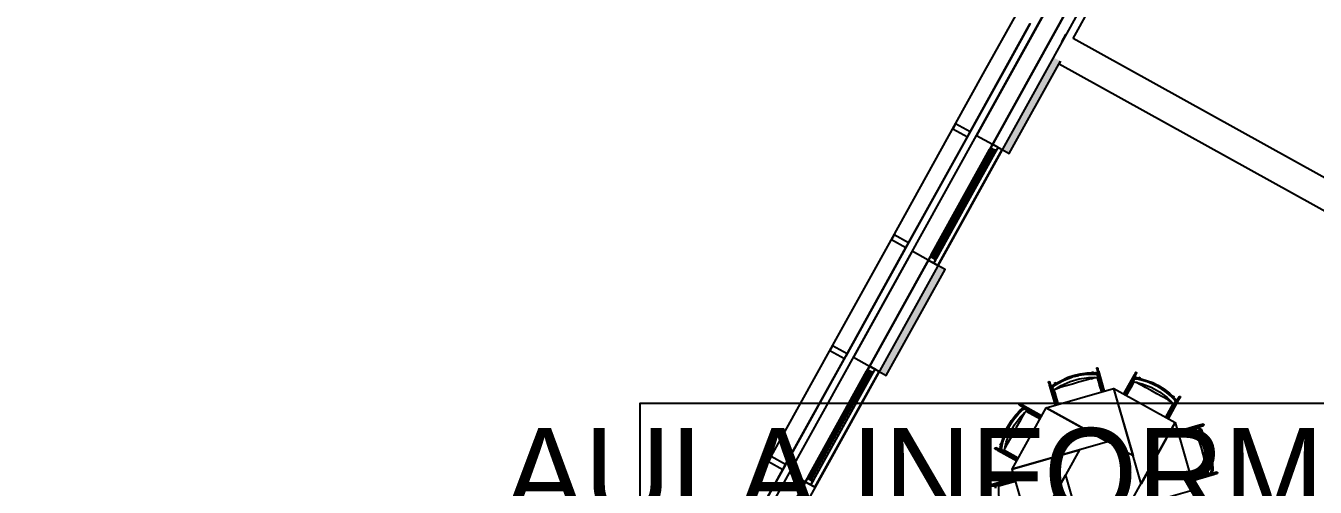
# Model space of a CAD drawing. Header units: metres. Extents: x 2.5 to 42.6, y 0.9 to 31.9.
# Drawn here: x 22.009 to 26.611, y 25.251 to 26.899 of the extents above; entities that cross this region are included whole.
import ezdxf

# ---------------------------------------------------------------- set-up
doc = ezdxf.new("R2010")
doc.units = ezdxf.units.M
for name, color, linetype in [('ARREDI', 9, 'Continuous'), ('INFISSI_VETRATE', 4, 'Continuous'), ('PARETI_STRUTTURE', 7, 'Continuous'), ('PILASTRI_SETTI', 8, 'Continuous'), ('PORTE_SCALE', 2, 'Continuous'), ('WAYFINDING_RIQUADRI', 7, 'Continuous'), ('WAYFINDING_TESTI', 7, 'Continuous')]:
    doc.layers.add(name, color=color, linetype=linetype)

msp = doc.modelspace()

# ---------------------------------------------------------------- linework, layer by layer
at = {"layer": 'ARREDI'}
for points in [[(25.5941, 26.9069), (25.5178, 26.7692), (25.1551, 26.1149)], [(25.1595, 26.1237), (25.3695, 26.5025)], [(25.1551, 26.1149), (24.7161, 25.3228)], [(24.7205, 25.3316), (24.9305, 25.7104)], [(25.6785, 25.6127), (25.6765, 25.6113), (25.6748, 25.6097), (25.6737, 25.6084), (25.6734, 25.6076), (25.6745, 25.6018), (25.6757, 25.596), (25.7046, 25.6143), (25.7359, 25.6283), (25.7689, 25.6378), (25.8028, 25.6424), (25.837, 25.6423), (25.8349, 25.6478), (25.8328, 25.6533)], [(25.6785, 25.6127), (25.695, 25.6231), (25.7122, 25.6321), (25.7302, 25.6397), (25.746, 25.645)], [(25.746, 25.645), (25.7302, 25.6398), (25.7123, 25.6322), (25.695, 25.6232), (25.6786, 25.6128)], [(25.8246, 25.6423), (25.8108, 25.6384), (25.7887, 25.632), (25.7665, 25.6257), (25.7443, 25.6193), (25.7221, 25.6129), (25.7, 25.6066), (25.6862, 25.6026)], [(25.7673, 25.6504), (25.7514, 25.6465)], [(25.7514, 25.6465), (25.7673, 25.6504)], [(25.8256, 25.655), (25.8062, 25.6551), (25.7868, 25.6536), (25.7679, 25.6505)], [(25.7679, 25.6505), (25.7869, 25.6536), (25.8063, 25.6551), (25.8258, 25.655)], [(25.8112, 25.6385), (25.8246, 25.6423)], [(25.8199, 25.6617), (25.8199, 25.6617)], [(25.8205, 25.6596), (25.8203, 25.6603), (25.8201, 25.6609), (25.82, 25.6614), (25.8199, 25.6616)], [(25.8328, 25.6533), (25.8321, 25.6539), (25.8305, 25.6544), (25.8282, 25.6548), (25.8258, 25.655)], [(25.8258, 25.655), (25.8284, 25.6548), (25.8306, 25.6544), (25.8321, 25.6538), (25.8328, 25.6533)], [(25.8261, 25.6567), (25.826, 25.656), (25.826, 25.6556), (25.826, 25.6553)], [(25.8262, 25.6594), (25.8263, 25.6596), (25.8263, 25.6596), (25.8263, 25.6596), (25.8262, 25.6593), (25.8262, 25.6588), (25.8262, 25.6582), (25.8261, 25.6574), (25.8261, 25.6567)], [(25.8296, 25.6584), (25.8308, 25.6582)], [(25.8309, 25.6582), (25.8296, 25.6584)], [(25.8323, 25.673), (25.8317, 25.6735), (25.8313, 25.6741), (25.8311, 25.6746), (25.8311, 25.6746), (25.8311, 25.6748), (25.8312, 25.6756), (25.8315, 25.6762)], [(25.8315, 25.6762), (25.832, 25.6767), (25.8327, 25.677), (25.8335, 25.6771), (25.8342, 25.6769), (25.8348, 25.6765), (25.8352, 25.6758), (25.8354, 25.6754), (25.8354, 25.6754), (25.8354, 25.6751), (25.8353, 25.6744), (25.835, 25.6737)], [(25.8365, 25.6542), (25.8359, 25.6537), (25.8352, 25.6534), (25.8345, 25.6533), (25.8338, 25.6535), (25.8332, 25.654), (25.8332, 25.654), (25.8328, 25.6546), (25.8327, 25.6547), (25.8326, 25.6553), (25.8327, 25.656)], [(25.8331, 25.6572), (25.8353, 25.6516), (25.8358, 25.6503)], [(25.8481, 25.5915), (25.8454, 25.6006), (25.8412, 25.6153), (25.837, 25.63), (25.8335, 25.6423)], [(25.8336, 25.6572), (25.8343, 25.6575), (25.835, 25.6576), (25.8357, 25.6574), (25.8363, 25.657), (25.8364, 25.6569), (25.8367, 25.6564), (25.8368, 25.6562), (25.8369, 25.6556), (25.8368, 25.6549), (25.8365, 25.6542)], [(25.8373, 25.666), (25.8367, 25.6658)], [(25.8373, 25.6453), (25.837, 25.6423)], [(25.837, 25.6423), (25.8373, 25.6453)], [(25.8381, 25.6662), (25.8378, 25.6661), (25.8373, 25.666)], [(25.8408, 25.6428), (25.8402, 25.6422), (25.8395, 25.6419), (25.8388, 25.6419), (25.8381, 25.6421), (25.8375, 25.6425)], [(25.8381, 25.6662), (25.8382, 25.6662)], [(25.8385, 25.6461), (25.8393, 25.6462), (25.84, 25.6459), (25.8406, 25.6455), (25.841, 25.6449), (25.8411, 25.6444), (25.8411, 25.6444), (25.8412, 25.6442), (25.8411, 25.6434), (25.8408, 25.6427)], [(25.9742, 25.6381), (25.9717, 25.6384), (25.9694, 25.6385), (25.9678, 25.6384), (25.9669, 25.638), (25.9636, 25.6331), (25.9604, 25.6282), (25.9938, 25.6207), (26.0258, 25.6085), (26.0558, 25.5919), (26.0831, 25.5712), (26.1071, 25.5469)], [(25.9633, 25.6356), (25.9642, 25.637), (25.9666, 25.6405)], [(25.9636, 25.6398), (25.9634, 25.6405), (25.9635, 25.6412), (25.9637, 25.6417), (25.9638, 25.6419), (25.9643, 25.6423), (25.9643, 25.6424), (25.965, 25.6426), (25.9658, 25.6427), (25.9665, 25.6425), (25.9671, 25.642)], [(25.9675, 25.6414), (25.9677, 25.6406), (25.9676, 25.6399), (25.9673, 25.6394), (25.9672, 25.6392), (25.9667, 25.6388), (25.966, 25.6385), (25.9653, 25.6385), (25.9646, 25.6387), (25.964, 25.6391), (25.9636, 25.6398)], [(25.9646, 25.6518), (25.9646, 25.6518)], [(25.9654, 25.6514), (25.9649, 25.6517), (25.9647, 25.6518)], [(25.966, 25.6511), (25.9654, 25.6514)], [(25.9669, 25.638), (25.9677, 25.6384), (25.9694, 25.6385), (25.9716, 25.6384), (25.9741, 25.6381)], [(25.9699, 25.6424), (25.9682, 25.6422)], [(25.9683, 25.6422), (25.97, 25.6424)], [(25.9694, 25.6584), (25.9692, 25.6591), (25.9693, 25.6599), (25.9694, 25.6601), (25.9694, 25.6601), (25.9697, 25.6605), (25.9702, 25.661), (25.9709, 25.6613), (25.9716, 25.6614), (25.9724, 25.6611), (25.973, 25.6607), (25.9734, 25.6601)], [(25.9722, 25.6423), (25.9709, 25.6423)], [(25.9711, 25.6423), (25.9723, 25.6422)], [(25.9734, 25.6601), (25.9735, 25.6593), (25.9735, 25.6586), (25.9734, 25.6584), (25.9734, 25.6584), (25.9731, 25.6579), (25.9726, 25.6574)], [(25.9735, 25.6421), (25.9746, 25.6419)], [(25.9746, 25.6419), (25.9735, 25.6421)], [(25.974, 25.6385), (25.9741, 25.6387), (25.9741, 25.6392), (25.9743, 25.6398)], [(25.9742, 25.6381), (25.9931, 25.6338), (26.0117, 25.628), (26.0298, 25.6206), (26.0447, 25.6131)], [(26.0447, 25.6131), (26.0298, 25.6206), (26.0118, 25.6279), (25.9933, 25.6337), (25.9743, 25.638)], [(25.9744, 25.6405), (25.9745, 25.6413), (25.9746, 25.6419)], [(25.9747, 25.6424), (25.9747, 25.6427), (25.9748, 25.6427), (25.9748, 25.6427)], [(25.9814, 25.6433), (25.9813, 25.643), (25.981, 25.6426), (25.9807, 25.642), (25.9803, 25.6414)], [(25.6607, 25.6237), (25.6601, 25.6241), (25.6596, 25.6247), (25.6595, 25.6249), (25.6595, 25.6249), (25.6594, 25.6254), (25.6594, 25.6262), (25.6597, 25.6269), (25.6602, 25.6274), (25.6609, 25.6278), (25.6616, 25.6279), (25.6624, 25.6277)], [(25.6628, 25.616), (25.6623, 25.6158), (25.6621, 25.6157), (25.662, 25.6157), (25.662, 25.6157)], [(25.6624, 25.6277), (25.663, 25.6273), (25.6635, 25.6268), (25.6636, 25.6265), (25.6636, 25.6265), (25.6637, 25.626), (25.6637, 25.6253), (25.6634, 25.6246)], [(25.6635, 25.6161), (25.6628, 25.616)], [(25.6698, 25.6064), (25.6692, 25.6068), (25.6687, 25.6074), (25.6685, 25.608), (25.6685, 25.6081), (25.6685, 25.6088), (25.6685, 25.6088), (25.6688, 25.6095), (25.6693, 25.61), (25.6699, 25.6104), (25.6707, 25.6105)], [(25.6714, 25.6103), (25.6721, 25.61), (25.6725, 25.6094), (25.6727, 25.6088), (25.6728, 25.6087), (25.6727, 25.608), (25.6727, 25.608), (25.6725, 25.6073), (25.6719, 25.6067), (25.6713, 25.6064), (25.6705, 25.6063), (25.6698, 25.6064)], [(25.6723, 25.5944), (25.6716, 25.5948), (25.6712, 25.5954), (25.671, 25.5956), (25.671, 25.5956), (25.6709, 25.5961), (25.6709, 25.5969), (25.6712, 25.5976), (25.6717, 25.5981)], [(25.6714, 25.6115), (25.6725, 25.6128)], [(25.6724, 25.6128), (25.6714, 25.6115)], [(25.6725, 25.6033), (25.6722, 25.6049), (25.6714, 25.6091)], [(25.6752, 25.5967), (25.6752, 25.596), (25.6749, 25.5953), (25.6744, 25.5947), (25.6737, 25.5944), (25.673, 25.5943), (25.6722, 25.5944)], [(25.673, 25.6008), (25.6728, 25.6017)], [(25.6732, 25.6134), (25.6742, 25.6143)], [(25.6741, 25.6143), (25.6732, 25.6134)], [(25.6734, 25.6076), (25.6737, 25.6084), (25.6748, 25.6097), (25.6764, 25.6112), (25.6785, 25.6127)], [(25.6757, 25.596), (25.6744, 25.5977)], [(25.6752, 25.6151), (25.6761, 25.6158)], [(25.6761, 25.6158), (25.6752, 25.6151)], [(25.6773, 25.614), (25.6769, 25.6146), (25.6765, 25.6152), (25.6761, 25.6158), (25.6758, 25.6162), (25.6756, 25.6164)], [(25.6756, 25.6164), (25.6756, 25.6164)], [(25.6781, 25.6129), (25.678, 25.6131), (25.6777, 25.6135), (25.6773, 25.614)], [(25.6787, 25.5979), (25.6816, 25.5879), (25.6851, 25.5754), (25.6887, 25.563), (25.6923, 25.5506), (25.6933, 25.5471)], [(25.6799, 25.6215), (25.68, 25.6213), (25.6801, 25.6208), (25.6803, 25.6202), (25.6805, 25.6194)], [(25.6862, 25.6026), (25.6996, 25.6065)], [(25.9638, 25.6274), (25.9587, 25.6183), (25.9525, 25.607), (25.9462, 25.5957), (25.9399, 25.5844), (25.9369, 25.5789)], [(25.9568, 25.6295), (25.9566, 25.6303), (25.9567, 25.631), (25.9568, 25.6312), (25.9568, 25.6312), (25.9571, 25.6317), (25.9576, 25.6322), (25.9583, 25.6325), (25.959, 25.6325)], [(25.9605, 25.6291), (25.96, 25.6286), (25.9593, 25.6283), (25.9585, 25.6282), (25.9578, 25.6285), (25.9572, 25.6289), (25.9568, 25.6295)], [(25.9604, 25.6282), (25.9607, 25.6305)], [(25.9725, 25.6255), (25.9847, 25.6187)], [(26.0984, 25.5557), (26.0859, 25.5626), (26.0657, 25.5738), (26.0456, 25.585), (26.0253, 25.5962), (26.0051, 25.6074), (25.985, 25.6185), (25.9725, 25.6255)], [(26.0496, 25.6104), (26.0636, 25.6019)], [(26.0636, 25.6019), (26.0497, 25.6104)], [(26.1081, 25.5639), (26.0944, 25.5777), (26.0796, 25.5903), (26.0641, 25.6016)], [(26.0641, 25.6016), (26.0797, 25.5903), (26.0945, 25.5776), (26.1082, 25.5638)], [(25.5544, 25.5457), (25.5545, 25.5465), (25.5547, 25.5472), (25.5552, 25.5477), (25.5559, 25.5481), (25.5566, 25.5482), (25.5574, 25.5481), (25.5578, 25.5478), (25.5578, 25.5478), (25.558, 25.5477), (25.5585, 25.5471), (25.5587, 25.5464)], [(25.5565, 25.5439), (25.5558, 25.544), (25.5553, 25.5443), (25.5553, 25.5443), (25.5551, 25.5444), (25.5547, 25.545), (25.5544, 25.5457)], [(26.0778, 25.5009), (26.0836, 25.5114), (26.0911, 25.5248), (26.0985, 25.5382), (26.1047, 25.5494)], [(26.0862, 25.5624), (26.0984, 25.5557)], [(26.1095, 25.5488), (26.1071, 25.5468), (26.1096, 25.5522), (26.112, 25.5576)], [(26.1095, 25.5488), (26.1071, 25.5469)], [(26.1101, 25.5446), (26.1094, 25.5446), (26.1087, 25.5448), (26.1081, 25.5453), (26.1078, 25.546), (26.1076, 25.5467)], [(26.1077, 25.5708), (26.1081, 25.5714), (26.1084, 25.572), (26.1086, 25.5724), (26.1088, 25.5727)], [(26.112, 25.5576), (26.1119, 25.5585), (26.1111, 25.56), (26.1098, 25.5619), (26.1082, 25.5638)], [(26.1082, 25.5638), (26.1099, 25.5618), (26.1111, 25.56), (26.1119, 25.5585), (26.112, 25.5576)], [(26.1096, 25.5648), (26.1091, 25.5643), (26.1088, 25.564), (26.1086, 25.5639)], [(26.1116, 25.5666), (26.1118, 25.5667), (26.1118, 25.5668), (26.1118, 25.5667), (26.1116, 25.5665), (26.1112, 25.5662), (26.1107, 25.5658), (26.1101, 25.5653), (26.1096, 25.5648)], [(26.1109, 25.5485), (26.1115, 25.548), (26.1118, 25.5474), (26.112, 25.5466), (26.1118, 25.5459), (26.1116, 25.5455), (26.1116, 25.5454), (26.1114, 25.5452), (26.1109, 25.5448), (26.1101, 25.5446)], [(26.1149, 25.5601), (26.1125, 25.5547), (26.1119, 25.5534)], [(26.1152, 25.5557), (26.1145, 25.5557), (26.1138, 25.556), (26.1132, 25.5565), (26.1128, 25.5571), (26.1127, 25.5578), (26.1127, 25.5578), (26.1129, 25.5586), (26.1129, 25.5587), (26.1132, 25.5592), (26.1138, 25.5596), (26.1145, 25.5599)], [(26.1133, 25.5635), (26.114, 25.5625)], [(26.1141, 25.5624), (26.1133, 25.5635)], [(26.116, 25.5596), (26.1165, 25.5591), (26.1169, 25.5585), (26.117, 25.5577), (26.117, 25.5577), (26.1169, 25.557), (26.1168, 25.5569), (26.1165, 25.5564), (26.1159, 25.5559), (26.1152, 25.5557)], [(26.1242, 25.5634), (26.1236, 25.5637)], [(26.1249, 25.563), (26.1249, 25.563), (26.1249, 25.563), (26.1246, 25.5632), (26.1242, 25.5634)], [(26.1254, 25.5727), (26.1256, 25.5734), (26.1258, 25.5739), (26.1258, 25.5739), (26.126, 25.5741), (26.1266, 25.5745), (26.1273, 25.5748)], [(26.1273, 25.5748), (26.128, 25.5748), (26.1287, 25.5745), (26.1293, 25.574), (26.1297, 25.5733), (26.1298, 25.5726), (26.1296, 25.5719), (26.1294, 25.5714), (26.1294, 25.5714), (26.1292, 25.5712), (26.1287, 25.5708), (26.1279, 25.5705)], [(25.4911, 25.3926), (25.4908, 25.3902), (25.4907, 25.3879), (25.4908, 25.3862), (25.4912, 25.3854), (25.4961, 25.3821), (25.501, 25.3788), (25.5085, 25.4122), (25.5207, 25.4442), (25.5373, 25.4742), (25.558, 25.5015), (25.5824, 25.5256), (25.577, 25.528), (25.5716, 25.5304)], [(25.5735, 25.5169), (25.5666, 25.5043), (25.5554, 25.4842), (25.5442, 25.464), (25.533, 25.4438), (25.5218, 25.4236), (25.5107, 25.4035), (25.5037, 25.3909)], [(25.5276, 25.4826), (25.5389, 25.4981), (25.5516, 25.5129), (25.5654, 25.5266)], [(25.5653, 25.5265), (25.5515, 25.5129), (25.5389, 25.4981), (25.5276, 25.4825)], [(25.5584, 25.5262), (25.5578, 25.5265), (25.5572, 25.5268), (25.5568, 25.5271), (25.5566, 25.5272)], [(25.5626, 25.5301), (25.5625, 25.5302), (25.5625, 25.5303), (25.5625, 25.5302), (25.5627, 25.53), (25.563, 25.5297), (25.5634, 25.5292), (25.5639, 25.5286), (25.5644, 25.5281)], [(25.5644, 25.5281), (25.5649, 25.5276), (25.5652, 25.5272), (25.5653, 25.5271)], [(25.5716, 25.5304), (25.5707, 25.5303), (25.5692, 25.5295), (25.5673, 25.5282), (25.5654, 25.5266)], [(25.5654, 25.5267), (25.5674, 25.5283), (25.5693, 25.5296), (25.5707, 25.5303), (25.5716, 25.5304)], [(25.5658, 25.5426), (25.5655, 25.542)], [(25.5657, 25.5318), (25.5667, 25.5325)], [(25.5668, 25.5325), (25.5657, 25.5318)], [(25.5662, 25.5433), (25.5662, 25.5434), (25.5662, 25.5433), (25.566, 25.5431), (25.5658, 25.5426)], [(25.5668, 25.5046), (25.5735, 25.5169)], [(25.5691, 25.5334), (25.5745, 25.531), (25.5758, 25.5304)], [(25.5735, 25.5337), (25.5735, 25.5329), (25.5732, 25.5322), (25.5727, 25.5317), (25.5721, 25.5313), (25.5714, 25.5312), (25.5714, 25.5312), (25.5707, 25.5313), (25.5705, 25.5314), (25.57, 25.5317), (25.5696, 25.5323), (25.5693, 25.533)], [(25.5696, 25.5344), (25.5701, 25.535), (25.5707, 25.5354), (25.5715, 25.5355), (25.5715, 25.5355), (25.5722, 25.5354), (25.5723, 25.5353), (25.5728, 25.535), (25.5733, 25.5344), (25.5735, 25.5337)], [(25.6292, 25.4958), (25.6178, 25.5021), (25.6044, 25.5095), (25.591, 25.5169), (25.5798, 25.5231)], [(25.5804, 25.5279), (25.5824, 25.5256)], [(25.5824, 25.5256), (25.5804, 25.5279)], [(25.5807, 25.5294), (25.5812, 25.5299), (25.5819, 25.5303), (25.5826, 25.5304), (25.5833, 25.5303), (25.5838, 25.53), (25.5838, 25.53), (25.584, 25.5299), (25.5844, 25.5293), (25.5847, 25.5286)], [(25.5847, 25.5286), (25.5846, 25.5278), (25.5844, 25.5271), (25.5839, 25.5266), (25.5832, 25.5262), (25.5825, 25.5261)], [(25.4911, 25.3926), (25.4954, 25.4116), (25.5013, 25.4302), (25.5086, 25.4483), (25.5161, 25.4632)], [(25.5161, 25.4632), (25.5086, 25.4483), (25.5013, 25.4303), (25.4955, 25.4117), (25.4912, 25.3927)], [(25.5271, 25.4817), (25.5188, 25.4681)], [(25.5188, 25.4681), (25.5271, 25.4817)], [(26.1834, 25.4567), (26.1734, 25.4539), (26.161, 25.4503), (26.1486, 25.4467), (26.1361, 25.4432), (26.1237, 25.4396)], [(26.1823, 25.4602), (26.1815, 25.4603), (26.1808, 25.4605), (26.1803, 25.461), (26.1799, 25.4617), (26.1798, 25.4624), (26.18, 25.4632)], [(26.18, 25.4632), (26.1804, 25.4638), (26.1809, 25.4643), (26.1812, 25.4644), (26.1812, 25.4644), (26.1817, 25.4645), (26.1824, 25.4645), (26.1831, 25.4642), (26.1837, 25.4637)], [(26.1983, 25.457), (26.1968, 25.4589), (26.1953, 25.4606), (26.194, 25.4617), (26.1931, 25.462), (26.1873, 25.4609), (26.1815, 25.4597), (26.1998, 25.4308), (26.2139, 25.3995), (26.2233, 25.3666), (26.228, 25.3326), (26.2278, 25.2984), (26.2333, 25.3005), (26.2389, 25.3026)], [(26.1815, 25.4597), (26.1834, 25.4611)], [(26.1863, 25.4624), (26.1873, 25.4626)], [(26.1888, 25.4629), (26.1904, 25.4632), (26.1947, 25.464)], [(26.1959, 25.464), (26.1955, 25.4634), (26.1949, 25.4629), (26.1944, 25.4627), (26.1942, 25.4627), (26.1935, 25.4627), (26.1935, 25.4627), (26.1928, 25.463), (26.1923, 25.4635), (26.1919, 25.4641), (26.1918, 25.4649), (26.192, 25.4656)], [(26.192, 25.4656), (26.1924, 25.4663), (26.1929, 25.4667), (26.1935, 25.4669), (26.1937, 25.467), (26.1943, 25.4669), (26.1944, 25.4669), (26.1951, 25.4667), (26.1956, 25.4661), (26.1959, 25.4655), (26.196, 25.4647)], [(26.1931, 25.462), (26.1939, 25.4617), (26.1952, 25.4607), (26.1967, 25.459), (26.1983, 25.457)], [(26.1983, 25.463), (26.197, 25.4641)], [(26.1971, 25.464), (26.1983, 25.4629)], [(26.1983, 25.457), (26.2087, 25.4405), (26.2177, 25.4232), (26.2253, 25.4053), (26.2305, 25.3894)], [(26.2305, 25.3894), (26.2253, 25.4052), (26.2177, 25.4231), (26.2087, 25.4404), (26.1984, 25.4568)], [(26.1985, 25.4573), (26.1987, 25.4575), (26.199, 25.4577), (26.1996, 25.4581)], [(26.199, 25.4623), (26.1999, 25.4612)], [(26.1998, 25.4613), (26.199, 25.4623)], [(26.1996, 25.4581), (26.2002, 25.4585), (26.2008, 25.4589), (26.2013, 25.4593), (26.2017, 25.4596), (26.202, 25.4598)], [(26.2007, 25.4602), (26.2013, 25.4593)], [(26.2013, 25.4593), (26.2007, 25.4602)], [(26.2015, 25.4726), (26.2014, 25.4731), (26.2013, 25.4734), (26.2013, 25.4734), (26.2013, 25.4734)], [(26.2017, 25.4719), (26.2015, 25.4726)], [(26.202, 25.4598), (26.202, 25.4598)], [(26.2071, 25.4555), (26.2068, 25.4554), (26.2063, 25.4553), (26.2057, 25.4551), (26.205, 25.4549)], [(26.2093, 25.4747), (26.2097, 25.4753), (26.2103, 25.4758), (26.2105, 25.4759), (26.2105, 25.4759), (26.211, 25.476), (26.2117, 25.476), (26.2124, 25.4757), (26.213, 25.4752), (26.2133, 25.4745), (26.2134, 25.4738), (26.2133, 25.4731)], [(26.2133, 25.4731), (26.2129, 25.4724), (26.2123, 25.472), (26.2121, 25.4719), (26.2121, 25.4719), (26.2116, 25.4717), (26.2108, 25.4718), (26.2102, 25.472)], [(26.1882, 25.4492), (26.192, 25.4358)], [(26.2279, 25.3108), (26.2239, 25.3246), (26.2176, 25.3467), (26.2112, 25.3689), (26.2048, 25.3911), (26.1985, 25.4133), (26.1921, 25.4355), (26.1882, 25.4492)], [(25.4708, 25.3879), (25.4701, 25.3877), (25.4693, 25.3878), (25.4691, 25.3879), (25.4691, 25.3879), (25.4687, 25.3881), (25.4682, 25.3886), (25.4679, 25.3893), (25.4678, 25.3901), (25.4681, 25.3908), (25.4685, 25.3914), (25.4691, 25.3918)], [(25.4691, 25.3918), (25.4699, 25.392), (25.4706, 25.3919), (25.4708, 25.3918), (25.4708, 25.3918), (25.4713, 25.3916), (25.4718, 25.391)], [(25.4778, 25.3838), (25.4775, 25.3834), (25.4774, 25.3831)], [(25.4774, 25.3831), (25.4774, 25.3831)], [(25.4781, 25.3844), (25.4778, 25.3838)], [(25.486, 25.3998), (25.4862, 25.3997), (25.4866, 25.3995), (25.4872, 25.3992), (25.4878, 25.3988)], [(25.4868, 25.3932), (25.4865, 25.3932), (25.4865, 25.3932), (25.4865, 25.3932)], [(25.4895, 25.382), (25.4887, 25.3818), (25.488, 25.3819), (25.4875, 25.3822), (25.4873, 25.3823), (25.4869, 25.3827), (25.4868, 25.3828), (25.4866, 25.3835), (25.4865, 25.3842), (25.4868, 25.3849), (25.4872, 25.3855)], [(25.4868, 25.3883), (25.487, 25.3867)], [(25.4869, 25.3896), (25.487, 25.3907)], [(25.487, 25.3906), (25.4869, 25.3893)], [(25.487, 25.3867), (25.4869, 25.3884)], [(25.4873, 25.3931), (25.4871, 25.392)], [(25.4872, 25.392), (25.4873, 25.3931)], [(25.4887, 25.3928), (25.488, 25.393), (25.4873, 25.3931)], [(25.4878, 25.3859), (25.4886, 25.3861), (25.4893, 25.386), (25.4898, 25.3858), (25.49, 25.3857), (25.4905, 25.3852), (25.4907, 25.3845), (25.4908, 25.3838), (25.4905, 25.383), (25.4901, 25.3824), (25.4895, 25.382)], [(25.4936, 25.3817), (25.4923, 25.3826), (25.4887, 25.385)], [(25.4907, 25.3925), (25.4905, 25.3925), (25.49, 25.3926), (25.4894, 25.3927)], [(25.4912, 25.3854), (25.4908, 25.3862), (25.4907, 25.3878), (25.4908, 25.3901), (25.4911, 25.3926)], [(25.4997, 25.3753), (25.499, 25.3751), (25.4982, 25.3752), (25.498, 25.3753), (25.498, 25.3753), (25.4975, 25.3755), (25.497, 25.3761), (25.4967, 25.3767), (25.4967, 25.3775)], [(25.501, 25.3788), (25.4987, 25.3791)], [(25.5001, 25.379), (25.5006, 25.3784), (25.5009, 25.3777), (25.501, 25.377), (25.5008, 25.3763), (25.5003, 25.3757), (25.4997, 25.3753)], [(25.5018, 25.3823), (25.5109, 25.3772), (25.5222, 25.3709), (25.5335, 25.3647), (25.5448, 25.3584), (25.5511, 25.3549)], [(25.5037, 25.3909), (25.5105, 25.4031)], [(26.236, 25.3682), (26.2321, 25.384)], [(26.2321, 25.384), (26.236, 25.3681)], [(26.2405, 25.3098), (26.2406, 25.3292), (26.2391, 25.3486), (26.2361, 25.3676)], [(26.2361, 25.3675), (26.2391, 25.3485), (26.2406, 25.3291), (26.2405, 25.3096)], [(24.7161, 25.3228), (24.2771, 24.5307)], [(26.224, 25.3242), (26.2279, 25.3108)], [(26.2451, 25.3149), (26.2458, 25.3151), (26.2465, 25.3153), (26.2469, 25.3154), (26.2472, 25.3155)], [(26.2472, 25.3155), (26.2472, 25.3155)], [(25.5417, 25.2727), (25.5386, 25.2718), (25.5239, 25.2676), (25.5092, 25.2634), (25.4945, 25.2592), (25.4822, 25.2557)], [(26.1676, 25.2847), (26.1715, 25.2858), (26.1862, 25.29), (26.2009, 25.2942), (26.2156, 25.2984), (26.2278, 25.302)], [(26.2283, 25.2947), (26.2278, 25.2952), (26.2275, 25.2959), (26.2274, 25.2966), (26.2276, 25.2974), (26.2281, 25.298)], [(26.2308, 25.2981), (26.2278, 25.2984)], [(26.2278, 25.2984), (26.2308, 25.2981)], [(26.2316, 25.2969), (26.2317, 25.2962), (26.2315, 25.2955), (26.2311, 25.2948), (26.2304, 25.2944), (26.23, 25.2943), (26.23, 25.2943), (26.2297, 25.2942), (26.229, 25.2943), (26.2283, 25.2947)], [(26.2427, 25.3023), (26.2372, 25.3002), (26.2358, 25.2997)], [(26.2389, 25.3026), (26.2394, 25.3033), (26.2399, 25.3049), (26.2403, 25.3072), (26.2405, 25.3096)], [(26.2405, 25.3096), (26.2403, 25.3071), (26.2399, 25.3049), (26.2394, 25.3033), (26.2389, 25.3026)], [(26.2398, 25.299), (26.2393, 25.2995), (26.239, 25.3002), (26.2389, 25.3009), (26.2391, 25.3016), (26.2395, 25.3022), (26.2395, 25.3022), (26.2401, 25.3026), (26.2403, 25.3027), (26.2408, 25.3028), (26.2416, 25.3027)], [(26.2428, 25.3019), (26.2431, 25.3012), (26.2431, 25.3004), (26.2429, 25.2997), (26.2425, 25.2991), (26.2425, 25.2991), (26.2419, 25.2987), (26.2418, 25.2987), (26.2412, 25.2985), (26.2404, 25.2986), (26.2398, 25.299)], [(26.2422, 25.3093), (26.2416, 25.3094), (26.2411, 25.3094), (26.2409, 25.3094)], [(26.2449, 25.3092), (26.2452, 25.3092), (26.2452, 25.3092), (26.2452, 25.3092), (26.2449, 25.3092), (26.2444, 25.3092), (26.2437, 25.3093), (26.243, 25.3093), (26.2422, 25.3093)], [(26.244, 25.3058), (26.2438, 25.3046)], [(26.2438, 25.3045), (26.244, 25.3058)], [(26.2516, 25.2981), (26.2514, 25.2987)], [(26.2518, 25.2973), (26.2517, 25.2976), (26.2516, 25.2981)], [(26.2518, 25.2973), (26.2518, 25.2973)], [(26.2586, 25.3031), (26.259, 25.3037), (26.2596, 25.3042), (26.2601, 25.3043), (26.2601, 25.3043), (26.2604, 25.3043), (26.2611, 25.3043), (26.2618, 25.3039)], [(26.2618, 25.3039), (26.2623, 25.3034), (26.2626, 25.3027), (26.2627, 25.3019), (26.2624, 25.3012), (26.262, 25.3006), (26.2614, 25.3002), (26.2609, 25.3001), (26.2609, 25.3001), (26.2607, 25.3), (26.2599, 25.3001), (26.2593, 25.3004)], [(25.4483, 25.2537), (25.4477, 25.2542), (25.4474, 25.2549), (25.4474, 25.2557), (25.4476, 25.2564), (25.448, 25.257), (25.4486, 25.2574), (25.4491, 25.2575), (25.4491, 25.2575), (25.4494, 25.2576), (25.4501, 25.2575), (25.4508, 25.2572)], [(25.4514, 25.2545), (25.451, 25.2539), (25.4504, 25.2534), (25.4499, 25.2533), (25.4499, 25.2533), (25.4497, 25.2533), (25.4489, 25.2533), (25.4483, 25.2537)], [(25.4583, 25.2603), (25.4583, 25.2603)], [(25.4583, 25.2603), (25.4583, 25.26), (25.4585, 25.2595)], [(25.4585, 25.2595), (25.4587, 25.2589)], [(25.4663, 25.2531), (25.4661, 25.2518)], [(25.4661, 25.2518), (25.4663, 25.253)], [(25.4673, 25.2557), (25.467, 25.2564), (25.4669, 25.2572), (25.4671, 25.2579), (25.4675, 25.2585), (25.4676, 25.2585), (25.4681, 25.2589), (25.4683, 25.2589), (25.4689, 25.2591), (25.4696, 25.259), (25.4703, 25.2586)], [(25.4673, 25.2553), (25.4729, 25.2574), (25.4742, 25.2579)], [(25.4703, 25.2586), (25.4708, 25.2581), (25.4711, 25.2574), (25.4711, 25.2567), (25.4709, 25.256), (25.4705, 25.2554), (25.4705, 25.2554), (25.4699, 25.255), (25.4698, 25.2549), (25.4692, 25.2548), (25.4685, 25.2549)], [(25.4712, 25.255), (25.4707, 25.2543), (25.4701, 25.2527), (25.4697, 25.2504), (25.4695, 25.248)], [(25.4695, 25.248), (25.4697, 25.2505), (25.4701, 25.2527), (25.4707, 25.2543), (25.4712, 25.255)], [(25.5118, 25.1006), (25.5132, 25.0987), (25.5148, 25.097), (25.5161, 25.0959), (25.5169, 25.0956), (25.5227, 25.0967), (25.5285, 25.0979), (25.5102, 25.1268), (25.4962, 25.1581), (25.4867, 25.191), (25.482, 25.225), (25.4822, 25.2592), (25.4767, 25.2571), (25.4712, 25.255)], [(25.4784, 25.2607), (25.4783, 25.2614), (25.4785, 25.2621), (25.479, 25.2628), (25.4796, 25.2632), (25.4801, 25.2633), (25.4801, 25.2633), (25.4803, 25.2634), (25.4811, 25.2633), (25.4817, 25.2629)], [(25.4792, 25.2595), (25.4821, 25.2592)], [(25.4821, 25.2592), (25.4792, 25.2595)], [(25.4817, 25.2629), (25.4823, 25.2624), (25.4826, 25.2617), (25.4826, 25.2609), (25.4824, 25.2602), (25.482, 25.2596)]]:
    msp.add_lwpolyline(points, dxfattribs=at)
for points in [[(25.5938, 26.9071), (25.3742, 26.5111), (25.3746, 26.5109), (25.5941, 26.9069)], [(25.4722, 26.4522), (25.4789, 26.4644), (25.4589, 26.4754), (25.4487, 26.4571), (25.4499, 26.4564), (25.4534, 26.4626)], [(25.452, 26.4601), (25.4501, 26.4567), (25.4515, 26.4559), (25.4534, 26.4594)], [(25.4534, 26.4545), (25.4589, 26.4515), (25.4614, 26.4559), (25.4559, 26.459)], [(25.4611, 26.4506), (25.4628, 26.4496), (25.4644, 26.4525), (25.4627, 26.4534)], [(25.4722, 26.4522), (25.4661, 26.4556), (25.4628, 26.4496), (25.4689, 26.4463)], [(25.1547, 26.1151), (24.9352, 25.719), (24.9356, 25.7188), (25.1551, 26.1149)], [(25.2566, 26.0632), (25.2378, 26.0737), (25.2412, 26.0799), (25.24, 26.0805), (25.2299, 26.0622), (25.2498, 26.0511)], [(25.2391, 26.0762), (25.2406, 26.0754), (25.2425, 26.0788), (25.2411, 26.0796)], [(25.2447, 26.0779), (25.2422, 26.0735), (25.2477, 26.0704), (25.2502, 26.0749)], [(25.2521, 26.0735), (25.2505, 26.0706), (25.2522, 26.0697), (25.2538, 26.0725)], [(25.2566, 26.0632), (25.2599, 26.0692), (25.2538, 26.0725), (25.2505, 26.0666)], [(25.0331, 25.6602), (25.0399, 25.6723), (25.0199, 25.6834), (25.0097, 25.665), (25.0109, 25.6644), (25.0143, 25.6706)], [(25.013, 25.6681), (25.011, 25.6646), (25.0125, 25.6638), (25.0144, 25.6673)], [(25.0144, 25.6624), (25.0199, 25.6594), (25.0224, 25.6639), (25.0169, 25.6669)], [(25.0221, 25.6585), (25.0238, 25.6575), (25.0254, 25.6604), (25.0237, 25.6614)], [(25.0331, 25.6602), (25.0271, 25.6635), (25.0238, 25.6575), (25.0298, 25.6542)], [(25.6509, 25.5349), (25.8917, 25.604), (25.9608, 25.3631)], [(25.8918, 25.604), (26.1109, 25.4825), (25.9894, 25.2634)], [(25.5294, 25.3157), (25.6509, 25.5349), (25.87, 25.4134)], [(26.1109, 25.4825), (26.18, 25.2416), (25.9391, 25.1726)], [(25.5985, 25.0749), (25.5294, 25.3158), (25.7703, 25.3848)], [(24.7157, 25.323), (24.4962, 24.927), (24.4966, 24.9268), (24.7161, 25.3228)], [(24.8175, 25.2712), (24.7987, 25.2816), (24.8022, 25.2878), (24.801, 25.2885), (24.7909, 25.2701), (24.8108, 25.259)], [(24.8001, 25.2841), (24.8015, 25.2833), (24.8035, 25.2868), (24.802, 25.2875)], [(24.8057, 25.2859), (24.8032, 25.2814), (24.8087, 25.2783), (24.8112, 25.2828)], [(24.8131, 25.2814), (24.8115, 25.2786), (24.8132, 25.2776), (24.8148, 25.2805)], [(24.8175, 25.2712), (24.8209, 25.2771), (24.8148, 25.2805), (24.8115, 25.2745)], [(25.8176, 24.9534), (25.5985, 25.0749), (25.72, 25.2941)]]:
    msp.add_lwpolyline(points, close=True, dxfattribs=at)
at = {"layer": 'INFISSI_VETRATE'}
for points in [[(25.4362, 26.4283), (25.4423, 26.4344)], [(25.4584, 26.4506), (25.4629, 26.4551)], [(25.4238, 26.3881), (25.4298, 26.3942)], [(25.3892, 26.3256), (25.3952, 26.3317)], [(25.4016, 26.3659), (25.4076, 26.3719)], [(25.367, 26.3034), (25.373, 26.3095)], [(25.3323, 26.241), (25.3384, 26.247)], [(25.3546, 26.2632), (25.3606, 26.2692)], [(25.3199, 26.2007), (25.326, 26.2068)], [(25.2853, 26.1383), (25.2914, 26.1443)], [(25.2977, 26.1785), (25.3038, 26.1845)], [(25.2631, 26.116), (25.2691, 26.1221)], [(25.2507, 26.0758), (25.2567, 26.0818)], [(25.0083, 25.6386), (25.0144, 25.6446)], [(24.9861, 25.6163), (24.9922, 25.6224)], [(24.9515, 25.5539), (24.9576, 25.5599)], [(24.9737, 25.5761), (24.9798, 25.5821)], [(24.9391, 25.5136), (24.9452, 25.5197)], [(24.9045, 25.4512), (24.9105, 25.4572)], [(24.9169, 25.4914), (24.9229, 25.4975)], [(24.8823, 25.4289), (24.8883, 25.435)], [(24.8476, 25.3665), (24.8537, 25.3725)], [(24.8699, 25.3887), (24.8759, 25.3948)], [(24.8352, 25.3262), (24.8413, 25.3323)], [(24.813, 25.304), (24.8191, 25.3101)]]:
    msp.add_lwpolyline(points, dxfattribs=at)
at = {"layer": 'PARETI_STRUTTURE'}
for points in [[(19.3814, 15.5105), (19.3242, 15.5421), (27.06, 29.4989)], [(25.9228, 27.2312), (26.9202, 29.0306), (19.6668, 15.9442)], [(26.8439, 28.9742), (19.6745, 16.0393)], [(19.6745, 16.0393), (26.8439, 28.9742)], [(25.8884, 27.2503), (25.8312, 27.282), (25.4017, 26.5071), (25.4589, 26.4754)], [(25.7468, 26.8527), (25.9486, 27.2169), (25.9228, 27.2312)], [(25.4323, 26.7377), (25.5421, 26.9358)], [(25.484, 26.7091), (25.589, 26.8985)], [(25.721, 26.867), (25.7067, 26.8412)], [(25.7067, 26.8412), (25.721, 26.867)], [(26.7238, 26.3112), (25.7468, 26.8527)], [(25.4934, 26.4563), (25.5192, 26.442), (25.702, 26.7718)], [(25.7019, 26.7718), (25.6972, 26.7632)], [(25.6972, 26.7632), (26.6811, 26.2178), (26.6858, 26.2264)], [(25.3226, 26.5397), (25.4323, 26.7377)], [(25.379, 26.5197), (25.484, 26.7091)], [(25.1031, 26.1437), (25.3226, 26.5397)], [(25.1595, 26.1237), (25.3695, 26.5025)], [(25.4589, 26.4754), (25.3444, 26.2688)], [(25.4589, 26.4754), (25.4934, 26.4563)], [(25.24, 26.0805), (25.4487, 26.4571)], [(25.4488, 26.4571), (25.24, 26.0805)], [(25.2498, 26.0693), (25.4635, 26.4548), (25.4614, 26.4559), (25.2477, 26.0704)], [(25.2599, 26.0692), (25.4689, 26.4463)], [(25.26, 26.0694), (25.4687, 26.446)], [(25.2643, 26.0431), (25.4934, 26.4563)], [(25.4689, 26.4463), (25.4789, 26.4644)], [(25.4789, 26.4644), (25.4933, 26.4563)], [(25.3444, 26.2688), (25.2299, 26.0622)], [(24.8836, 25.7477), (25.1031, 26.1437)], [(25.1079, 26.1523), (25.0983, 26.1351)], [(24.94, 25.7276), (25.15, 26.1065)], [(25.2299, 26.0622), (25.1727, 26.0939), (24.9627, 25.715), (25.0199, 25.6834)], [(25.2498, 26.0511), (25.2643, 26.0431), (25.2299, 26.0622)], [(25.2498, 26.0511), (25.2599, 26.0692)], [(25.0543, 25.6643), (25.0802, 25.65), (25.2901, 26.0288), (25.2643, 26.0431)], [(24.6645, 25.3524), (24.8836, 25.7477)], [(24.7205, 25.3316), (24.9305, 25.7104)], [(25.0199, 25.6834), (24.9054, 25.4767)], [(25.0199, 25.6834), (25.0543, 25.6643)], [(24.801, 25.2884), (25.0097, 25.665)], [(25.0097, 25.665), (24.801, 25.2884)], [(24.809, 25.2782), (24.8108, 25.2772), (25.0244, 25.6627), (25.0224, 25.6639), (24.809, 25.2789)], [(24.8209, 25.2771), (25.0299, 25.6542)], [(24.821, 25.2774), (25.0297, 25.654)], [(24.8253, 25.251), (25.0543, 25.6643)], [(25.0298, 25.6542), (25.0399, 25.6723)], [(25.0399, 25.6723), (25.0543, 25.6643)], [(25.6756, 25.6164), (25.7283, 25.6436), (25.7475, 25.65)], [(25.7487, 25.6458), (25.725, 25.6377), (25.7022, 25.6272), (25.6806, 25.6146), (25.6781, 25.6129)], [(25.7475, 25.65), (25.7721, 25.6557), (25.7972, 25.659), (25.8225, 25.6597), (25.8263, 25.6597)], [(25.826, 25.6553), (25.8009, 25.6549), (25.776, 25.652), (25.7515, 25.6466), (25.7487, 25.6458)], [(25.8199, 25.6617), (25.8126, 25.6596)], [(25.8311, 25.6746), (25.8369, 25.6436)], [(25.8367, 25.6437), (25.8366, 25.6438), (25.8366, 25.6439), (25.8365, 25.6441), (25.8365, 25.6442), (25.8365, 25.6443), (25.8364, 25.6444), (25.8364, 25.6445), (25.8363, 25.6447), (25.8363, 25.6448), (25.8362, 25.6449), (25.8362, 25.645), (25.8361, 25.6452), (25.8361, 25.6453), (25.836, 25.6454), (25.836, 25.6455), (25.836, 25.6457), (25.8359, 25.6458), (25.8359, 25.6459), (25.8358, 25.646), (25.8358, 25.6462), (25.8357, 25.6463), (25.8357, 25.6464), (25.8357, 25.6465), (25.8356, 25.6466), (25.8356, 25.6468), (25.8355, 25.6469), (25.8355, 25.647), (25.8354, 25.6471), (25.8354, 25.6473), (25.8353, 25.6474), (25.8353, 25.6475), (25.8353, 25.6476), (25.8352, 25.6478), (25.8352, 25.6479), (25.8351, 25.648), (25.8351, 25.6481), (25.835, 25.6483), (25.835, 25.6484), (25.835, 25.6485), (25.8349, 25.6486), (25.8349, 25.6488), (25.8348, 25.6489), (25.8348, 25.649), (25.8347, 25.6491), (25.8347, 25.6492), (25.8346, 25.6494), (25.8346, 25.6495), (25.8345, 25.6496), (25.8345, 25.6497), (25.8345, 25.6499), (25.8344, 25.65), (25.8344, 25.6501), (25.8343, 25.6502), (25.8343, 25.6504), (25.8342, 25.6505), (25.8342, 25.6506), (25.8341, 25.6507), (25.8341, 25.6509), (25.8341, 25.651), (25.834, 25.6511), (25.834, 25.6512), (25.8339, 25.6513), (25.8339, 25.6515), (25.8338, 25.6516), (25.8338, 25.6517), (25.8338, 25.6518), (25.8337, 25.652), (25.8337, 25.6521), (25.8336, 25.6522), (25.8336, 25.6523), (25.8335, 25.6524), (25.8335, 25.6526), (25.8334, 25.6527), (25.8334, 25.6528), (25.8334, 25.6529), (25.8333, 25.6531), (25.8333, 25.6532), (25.8332, 25.6533), (25.8332, 25.6534), (25.8331, 25.6536), (25.8331, 25.6537), (25.833, 25.6538), (25.833, 25.6539), (25.833, 25.6541), (25.8329, 25.6542), (25.8329, 25.6543), (25.8328, 25.6544), (25.8328, 25.6545), (25.8327, 25.6547), (25.8327, 25.6547)], [(25.8335, 25.6423), (25.848, 25.5915)], [(25.835, 25.6525), (25.8348, 25.6534)], [(25.8412, 25.6444), (25.8354, 25.6754)], [(25.8368, 25.6562), (25.8408, 25.6451)], [(25.8522, 25.5926), (25.8372, 25.6448)], [(25.8587, 25.5945), (25.8382, 25.6662)], [(25.8391, 25.6472), (25.8399, 25.6444)], [(25.84, 25.6442), (25.8546, 25.5933)], [(25.9646, 25.6518), (25.9272, 25.5843)], [(25.9694, 25.6601), (25.9568, 25.6312)], [(25.9673, 25.6394), (25.961, 25.6295)], [(25.9638, 25.6363), (25.9657, 25.6407)], [(25.9651, 25.6386), (25.9646, 25.6377)], [(25.9661, 25.6417), (25.9734, 25.6584)], [(26.0472, 25.6118), (26.0247, 25.6228), (26.0012, 25.6316), (25.9769, 25.6379), (25.974, 25.6385)], [(25.9748, 25.6427), (26.0312, 25.6247), (26.0493, 25.6156)], [(25.9876, 25.6398), (25.9814, 25.6433)], [(25.6595, 25.6249), (25.671, 25.5956)], [(25.662, 25.6157), (25.6826, 25.544)], [(25.6751, 25.5972), (25.6636, 25.6265)], [(25.6867, 25.5452), (25.6713, 25.5991)], [(25.6717, 25.6067), (25.6722, 25.6049)], [(25.6727, 25.6088), (25.6752, 25.5974)], [(25.6744, 25.5972), (25.689, 25.5464)], [(25.6933, 25.5471), (25.6787, 25.5979)], [(25.6868, 25.6235), (25.6799, 25.6215)], [(25.931, 25.5822), (25.9594, 25.6335)], [(25.9604, 25.6302), (25.9332, 25.581)], [(25.937, 25.5789), (25.9638, 25.6274)], [(25.9608, 25.6295), (25.9612, 25.6305)], [(26.1086, 25.5639), (26.0906, 25.5813), (26.0709, 25.5969), (26.0497, 25.6104), (26.0472, 25.6118)], [(26.0493, 25.6156), (26.0708, 25.6022), (26.0908, 25.5868), (26.1092, 25.5695), (26.1118, 25.5668)], [(25.5553, 25.5443), (25.5813, 25.5265)], [(25.5838, 25.53), (25.5578, 25.5478)], [(26.1046, 25.5494), (26.0778, 25.5009)], [(26.0815, 25.4988), (26.1091, 25.5485)], [(26.1106, 25.5461), (26.0837, 25.4976)], [(26.0875, 25.4955), (26.1249, 25.563)], [(26.1088, 25.5727), (26.1021, 25.5764)], [(26.1079, 25.5481), (26.108, 25.5482), (26.108, 25.5483), (26.1081, 25.5485), (26.1081, 25.5486), (26.1082, 25.5487), (26.1082, 25.5488), (26.1083, 25.5489), (26.1084, 25.549), (26.1084, 25.5492), (26.1085, 25.5493), (26.1085, 25.5494), (26.1086, 25.5495), (26.1086, 25.5496), (26.1087, 25.5498), (26.1088, 25.5499), (26.1088, 25.55), (26.1089, 25.5501), (26.1089, 25.5502), (26.109, 25.5504), (26.109, 25.5505), (26.1091, 25.5506), (26.1091, 25.5507), (26.1092, 25.5508), (26.1093, 25.551), (26.1093, 25.5511), (26.1094, 25.5512), (26.1094, 25.5513), (26.1095, 25.5514), (26.1095, 25.5515), (26.1096, 25.5517), (26.1096, 25.5518), (26.1097, 25.5519), (26.1098, 25.552), (26.1098, 25.5521), (26.1099, 25.5523), (26.1099, 25.5524), (26.11, 25.5525), (26.11, 25.5526), (26.1101, 25.5527), (26.1101, 25.5529), (26.1102, 25.553), (26.1103, 25.5531), (26.1103, 25.5532), (26.1104, 25.5533), (26.1104, 25.5534), (26.1105, 25.5536), (26.1105, 25.5537), (26.1106, 25.5538), (26.1107, 25.5539), (26.1107, 25.554), (26.1108, 25.5541), (26.1108, 25.5543), (26.1109, 25.5544), (26.1109, 25.5545), (26.111, 25.5546), (26.111, 25.5547), (26.1111, 25.5549), (26.1112, 25.555), (26.1112, 25.5551), (26.1113, 25.5552), (26.1113, 25.5553), (26.1114, 25.5555), (26.1114, 25.5556), (26.1115, 25.5557), (26.1115, 25.5558), (26.1116, 25.5559), (26.1117, 25.556), (26.1117, 25.5562), (26.1118, 25.5563), (26.1118, 25.5564), (26.1119, 25.5565), (26.1119, 25.5566), (26.112, 25.5568), (26.1121, 25.5569), (26.1121, 25.557), (26.1122, 25.5571), (26.1122, 25.5572), (26.1123, 25.5574), (26.1123, 25.5575), (26.1124, 25.5576), (26.1124, 25.5577), (26.1125, 25.5578), (26.1126, 25.558), (26.1126, 25.5581), (26.1127, 25.5582), (26.1127, 25.5583), (26.1128, 25.5584), (26.1128, 25.5585), (26.1129, 25.5587), (26.1129, 25.5587)], [(26.1258, 25.5739), (26.108, 25.5479)], [(26.1121, 25.5489), (26.1108, 25.5464)], [(26.1116, 25.5455), (26.1294, 25.5714)], [(26.1168, 25.5569), (26.1118, 25.5462)], [(26.1129, 25.5554), (26.1135, 25.5564)], [(25.5136, 25.4677), (25.527, 25.4892), (25.5424, 25.5093), (25.5597, 25.5277), (25.5624, 25.5303)], [(25.5653, 25.527), (25.5479, 25.509), (25.5323, 25.4893), (25.5188, 25.4682), (25.5174, 25.4656)], [(25.5565, 25.5272), (25.5528, 25.5205)], [(25.6346, 25.5055), (25.5662, 25.5434)], [(25.5811, 25.5264), (25.581, 25.5264), (25.5809, 25.5265), (25.5807, 25.5265), (25.5806, 25.5266), (25.5805, 25.5266), (25.5804, 25.5267), (25.5803, 25.5267), (25.5802, 25.5268), (25.58, 25.5269), (25.5799, 25.5269), (25.5798, 25.527), (25.5797, 25.527), (25.5796, 25.5271), (25.5794, 25.5271), (25.5793, 25.5272), (25.5792, 25.5273), (25.5791, 25.5273), (25.579, 25.5274), (25.5789, 25.5274), (25.5787, 25.5275), (25.5786, 25.5275), (25.5785, 25.5276), (25.5784, 25.5276), (25.5783, 25.5277), (25.5781, 25.5278), (25.578, 25.5278), (25.5779, 25.5279), (25.5778, 25.5279), (25.5777, 25.528), (25.5776, 25.528), (25.5774, 25.5281), (25.5773, 25.5281), (25.5772, 25.5282), (25.5771, 25.5283), (25.577, 25.5283), (25.5768, 25.5284), (25.5767, 25.5284), (25.5766, 25.5285), (25.5765, 25.5285), (25.5764, 25.5286), (25.5762, 25.5286), (25.5761, 25.5287), (25.576, 25.5288), (25.5759, 25.5288), (25.5758, 25.5289), (25.5756, 25.5289), (25.5755, 25.529), (25.5754, 25.5291), (25.5753, 25.5291), (25.5752, 25.5292), (25.5751, 25.5292), (25.5749, 25.5293), (25.5748, 25.5293), (25.5747, 25.5294), (25.5746, 25.5294), (25.5745, 25.5295), (25.5743, 25.5296), (25.5742, 25.5296), (25.5741, 25.5297), (25.574, 25.5297), (25.5739, 25.5298), (25.5738, 25.5298), (25.5736, 25.5299), (25.5735, 25.5299), (25.5734, 25.53), (25.5733, 25.5301), (25.5732, 25.5301), (25.573, 25.5302), (25.5729, 25.5302), (25.5728, 25.5303), (25.5727, 25.5303), (25.5726, 25.5304), (25.5725, 25.5305), (25.5723, 25.5305), (25.5722, 25.5306), (25.5721, 25.5306), (25.572, 25.5307), (25.5719, 25.5307), (25.5717, 25.5308), (25.5716, 25.5308), (25.5715, 25.5309), (25.5714, 25.531), (25.5713, 25.531), (25.5711, 25.5311), (25.571, 25.5311), (25.5709, 25.5312), (25.5708, 25.5312), (25.5707, 25.5313), (25.5706, 25.5313), (25.5705, 25.5314)], [(25.5723, 25.5353), (25.583, 25.5303)], [(25.5738, 25.5314), (25.5729, 25.5319)], [(25.5798, 25.5231), (25.6292, 25.4957)], [(25.5804, 25.5306), (25.5829, 25.5291)], [(25.6313, 25.4995), (25.5808, 25.5275)], [(25.5831, 25.529), (25.6325, 25.5017)], [(24.9054, 25.4767), (24.7908, 25.2701)], [(25.4865, 25.3932), (25.5045, 25.4497), (25.5136, 25.4677)], [(25.5174, 25.4656), (25.5064, 25.4431), (25.4977, 25.4196), (25.4913, 25.3954), (25.4907, 25.3925)], [(26.2013, 25.4734), (26.1202, 25.4502)], [(26.1214, 25.446), (26.1846, 25.4641)], [(26.183, 25.4611), (26.1221, 25.4436)], [(26.1233, 25.4395), (26.1834, 25.4567)], [(26.2105, 25.4759), (26.1812, 25.4644)], [(26.1828, 25.4604), (26.1838, 25.4607)], [(26.1944, 25.4627), (26.1829, 25.4602)], [(26.1897, 25.4631), (26.1944, 25.4649)], [(26.1922, 25.4637), (26.1904, 25.4632)], [(26.1951, 25.4652), (26.2121, 25.4719)], [(26.2313, 25.3867), (26.2232, 25.4104), (26.2128, 25.4332), (26.2001, 25.4548), (26.1985, 25.4573)], [(26.202, 25.4598), (26.2292, 25.4071), (26.2355, 25.3879)], [(26.2091, 25.4487), (26.2071, 25.4555)], [(24.6688, 25.3602), (24.6593, 25.343)], [(25.4691, 25.3878), (25.498, 25.3753)], [(25.4875, 25.3845), (25.4708, 25.3918)], [(25.4774, 25.3831), (25.5457, 25.3452)], [(25.4894, 25.4061), (25.4859, 25.3999)], [(25.4929, 25.3822), (25.4885, 25.3841)], [(25.4898, 25.3858), (25.4997, 25.3795)], [(25.4906, 25.3835), (25.4915, 25.383)], [(25.5478, 25.349), (25.4957, 25.3779)], [(25.4997, 25.3792), (25.4987, 25.3797)], [(25.499, 25.3789), (25.549, 25.3512)], [(25.5511, 25.3549), (25.5018, 25.3823)], [(26.2409, 25.3094), (26.2405, 25.3345), (26.2375, 25.3594), (26.2321, 25.3839), (26.2313, 25.3867)], [(26.2355, 25.3879), (26.2413, 25.3633), (26.2445, 25.3382), (26.2453, 25.313), (26.2452, 25.3092)], [(24.4446, 24.9556), (24.6641, 25.3516)], [(24.501, 24.9356), (24.7109, 25.3144)], [(26.2472, 25.3155), (26.2451, 25.3229)], [(24.7908, 25.2701), (24.7337, 25.3018), (24.5237, 24.923), (24.5809, 24.8913)], [(24.8108, 25.259), (24.8253, 25.251), (24.7908, 25.2701)], [(24.8108, 25.259), (24.8208, 25.2771)], [(25.5387, 25.2834), (25.4583, 25.2603)], [(25.5406, 25.2769), (25.4797, 25.2594)], [(25.4803, 25.2622), (25.5399, 25.2792)], [(25.4822, 25.2556), (25.5418, 25.2727)], [(26.2278, 25.302), (26.1676, 25.2847)], [(26.1688, 25.2806), (26.2303, 25.2982)], [(26.2297, 25.2954), (26.1695, 25.2782)], [(26.1707, 25.274), (26.2518, 25.2973)], [(26.2601, 25.3043), (26.2292, 25.2985)], [(26.2292, 25.2988), (26.2294, 25.2988), (26.2295, 25.2988), (26.2296, 25.2989), (26.2297, 25.2989), (26.2298, 25.299), (26.23, 25.299), (26.2301, 25.2991), (26.2302, 25.2991), (26.2303, 25.2992), (26.2305, 25.2992), (26.2306, 25.2992), (26.2307, 25.2993), (26.2308, 25.2993), (26.231, 25.2994), (26.2311, 25.2994), (26.2312, 25.2995), (26.2313, 25.2995), (26.2315, 25.2995), (26.2316, 25.2996), (26.2317, 25.2996), (26.2318, 25.2997), (26.232, 25.2997), (26.2321, 25.2998), (26.2322, 25.2998), (26.2323, 25.2999), (26.2324, 25.2999), (26.2326, 25.3), (26.2327, 25.3), (26.2328, 25.3), (26.2329, 25.3001), (26.2331, 25.3001), (26.2332, 25.3002), (26.2333, 25.3002), (26.2334, 25.3003), (26.2336, 25.3003), (26.2337, 25.3004), (26.2338, 25.3004), (26.2339, 25.3004), (26.2341, 25.3005), (26.2342, 25.3005), (26.2343, 25.3006), (26.2344, 25.3006), (26.2345, 25.3007), (26.2347, 25.3007), (26.2348, 25.3007), (26.2349, 25.3008), (26.235, 25.3008), (26.2352, 25.3009), (26.2353, 25.3009), (26.2354, 25.301), (26.2355, 25.301), (26.2357, 25.3011), (26.2358, 25.3011), (26.2359, 25.3011), (26.236, 25.3012), (26.2362, 25.3012), (26.2363, 25.3013), (26.2364, 25.3013), (26.2365, 25.3014), (26.2366, 25.3014), (26.2368, 25.3015), (26.2369, 25.3015), (26.237, 25.3015), (26.2371, 25.3016), (26.2373, 25.3016), (26.2374, 25.3017), (26.2375, 25.3017), (26.2376, 25.3018), (26.2378, 25.3018), (26.2379, 25.3019), (26.238, 25.3019), (26.2381, 25.3019), (26.2382, 25.302), (26.2384, 25.302), (26.2385, 25.3021), (26.2386, 25.3021), (26.2387, 25.3022), (26.2389, 25.3022), (26.239, 25.3023), (26.2391, 25.3023), (26.2392, 25.3023), (26.2394, 25.3024), (26.2395, 25.3024), (26.2396, 25.3025), (26.2397, 25.3025), (26.2399, 25.3026), (26.24, 25.3026), (26.2401, 25.3026), (26.2402, 25.3027), (26.2403, 25.3027)], [(26.2327, 25.2963), (26.2299, 25.2955)], [(26.23, 25.2943), (26.2609, 25.3001)], [(26.2418, 25.2986), (26.2307, 25.2947)], [(26.238, 25.3004), (26.239, 25.3007)], [(25.4801, 25.2633), (25.4491, 25.2575)], [(25.4499, 25.2533), (25.4809, 25.2591)], [(25.4683, 25.259), (25.4793, 25.2629)], [(25.4808, 25.2588), (25.4807, 25.2588), (25.4806, 25.2588), (25.4804, 25.2587), (25.4803, 25.2587), (25.4802, 25.2586), (25.4801, 25.2586), (25.4799, 25.2585), (25.4798, 25.2585), (25.4797, 25.2584), (25.4796, 25.2584), (25.4794, 25.2584), (25.4793, 25.2583), (25.4792, 25.2583), (25.4791, 25.2582), (25.479, 25.2582), (25.4788, 25.2581), (25.4787, 25.2581), (25.4786, 25.258), (25.4785, 25.258), (25.4783, 25.258), (25.4782, 25.2579), (25.4781, 25.2579), (25.478, 25.2578), (25.4778, 25.2578), (25.4777, 25.2577), (25.4776, 25.2577), (25.4775, 25.2576), (25.4773, 25.2576), (25.4772, 25.2576), (25.4771, 25.2575), (25.477, 25.2575), (25.4768, 25.2574), (25.4767, 25.2574), (25.4766, 25.2573), (25.4765, 25.2573), (25.4764, 25.2572), (25.4762, 25.2572), (25.4761, 25.2572), (25.476, 25.2571), (25.4759, 25.2571), (25.4757, 25.257), (25.4756, 25.257), (25.4755, 25.2569), (25.4754, 25.2569), (25.4752, 25.2569), (25.4751, 25.2568), (25.475, 25.2568), (25.4749, 25.2567), (25.4747, 25.2567), (25.4746, 25.2566), (25.4745, 25.2566), (25.4744, 25.2565), (25.4743, 25.2565), (25.4741, 25.2565), (25.474, 25.2564), (25.4739, 25.2564), (25.4738, 25.2563), (25.4736, 25.2563), (25.4735, 25.2562), (25.4734, 25.2562), (25.4733, 25.2561), (25.4732, 25.2561), (25.473, 25.256), (25.4729, 25.256), (25.4728, 25.256), (25.4727, 25.2559), (25.4725, 25.2559), (25.4724, 25.2558), (25.4723, 25.2558), (25.4722, 25.2557), (25.472, 25.2557), (25.4719, 25.2557), (25.4718, 25.2556), (25.4717, 25.2556), (25.4715, 25.2555), (25.4714, 25.2555), (25.4713, 25.2554), (25.4712, 25.2554), (25.4711, 25.2553), (25.4709, 25.2553), (25.4708, 25.2553), (25.4707, 25.2552), (25.4706, 25.2552), (25.4704, 25.2551), (25.4703, 25.2551), (25.4702, 25.255), (25.4701, 25.255), (25.4699, 25.255), (25.4698, 25.2549), (25.4698, 25.2549)], [(25.472, 25.2572), (25.471, 25.2569)], [(25.4773, 25.2613), (25.4801, 25.2621)]]:
    msp.add_lwpolyline(points, dxfattribs=at)
for points in [[(25.3274, 26.5483), (25.3178, 26.5311), (25.3695, 26.5025), (25.379, 26.5197)], [(25.4589, 26.4754), (25.2299, 26.0622), (25.2498, 26.0511), (25.4789, 26.4644)], [(25.4559, 26.459), (25.2422, 26.0735), (25.2401, 26.0746), (25.4538, 26.4601)], [(25.4538, 26.4601), (25.2401, 26.0746), (25.2422, 26.0735), (25.4559, 26.459)], [(25.2498, 26.0693), (25.2477, 26.0704), (25.4614, 26.4559), (25.4635, 26.4548)], [(25.1079, 26.1523), (25.0983, 26.1351), (25.15, 26.1065), (25.1595, 26.1237)], [(24.8883, 25.7563), (24.8788, 25.7391), (24.9305, 25.7104), (24.94, 25.7276)], [(25.0199, 25.6834), (24.7908, 25.2701), (24.8108, 25.259), (25.0399, 25.6723)], [(25.0169, 25.6669), (24.8032, 25.2814), (24.8011, 25.2825), (25.0148, 25.6681)], [(25.0148, 25.6681), (24.8011, 25.2825), (24.8032, 25.2814), (25.0169, 25.6669)], [(24.8108, 25.2772), (24.8087, 25.2783), (25.0224, 25.6639), (25.0244, 25.6627)], [(24.6688, 25.3602), (24.6593, 25.343), (24.711, 25.3144), (24.7205, 25.3316)]]:
    msp.add_lwpolyline(points, close=True, dxfattribs=at)
at = {"layer": 'PILASTRI_SETTI'}
for points in [[(25.5192, 26.442), (25.7019, 26.7718), (25.4933, 26.4563), (25.6761, 26.7861)], [(25.0802, 25.6499), (25.2901, 26.0288), (25.0543, 25.6643), (25.2643, 26.0431)]]:
    msp.add_solid(points, dxfattribs=at)
at = {"layer": 'PORTE_SCALE'}
for centre, radius, start, end in [((18.8513, 30.2034), 8.4496, 327.24518, 327.32499), ((27.6356, 26.0301), 2.0119, 192.1118, 192.4465), ((26.6156, 23.4998), 2.0119, 102.1118, 102.4465), ((27.8825, 29.108), 4.4292, 237.2659, 237.4181)]:
    msp.add_arc(centre, radius, start, end, dxfattribs=at)
at = {"layer": 'WAYFINDING_RIQUADRI'}
msp.add_lwpolyline([(24.2, 25.05), (27.8, 25.05), (27.8, 25.55), (24.2, 25.55)], close=True, dxfattribs=at)

# ---------------------------------------------------------------- texts
at = {"layer": 'WAYFINDING_TESTI', "insert": (26, 25.3), "char_height": 0.32, "attachment_point": 5}
msp.add_mtext('AULA INFORMALE 130', dxfattribs=at)

doc.saveas('drawing.dxf')
